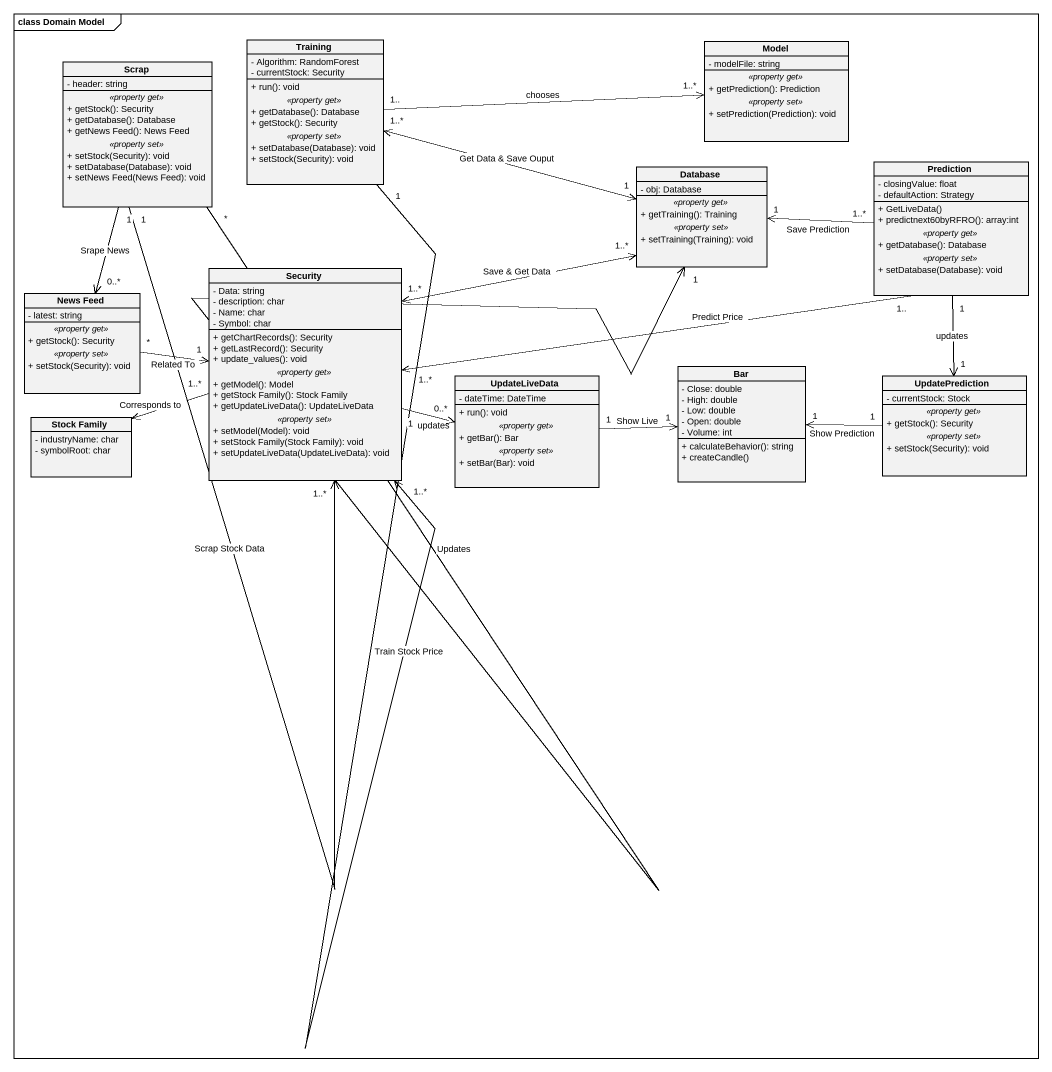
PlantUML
@startuml
mainframe class Domain Model
hide circle
hide empty members
skinparam classAttributeIconSize 0
class Training {
  - Algorithm: RandomForest
  - currentStock: Security
  --
  + run(): void
  .. <<property get>> ..
  + getDatabase(): Database
  + getStock(): Security
  .. <<property set>> ..
  + setDatabase(Database): void
  + setStock(Security): void
}
class Model {
  - modelFile: string
  .. <<property get>> ..
  + getPrediction(): Prediction
  .. <<property set>> ..
  + setPrediction(Prediction): void
}
class Scrap {
  - header: string
  .. <<property get>> ..
  + getStock(): Security
  + getDatabase(): Database
  + getNews Feed(): News Feed
  .. <<property set>> ..
  + setStock(Security): void
  + setDatabase(Database): void
  + setNews Feed(News Feed): void
}
class Prediction {
  - closingValue: float
  - defaultAction: Strategy
  --
  + GetLiveData()
  + predictnext60byRFRO(): array:int
  .. <<property get>> ..
  + getDatabase(): Database
  .. <<property set>> ..
  + setDatabase(Database): void
}
class "Database" as Database_ {
  - obj: Database
  .. <<property get>> ..
  + getTraining(): Training
  .. <<property set>> ..
  + setTraining(Training): void
}
class Security {
  - Data: string
  - description: char
  - Name: char
  - Symbol: char
  --
  + getChartRecords(): Security
  + getLastRecord(): Security
  + update_values(): void
  .. <<property get>> ..
  + getModel(): Model
  + getStock Family(): Stock Family
  + getUpdateLiveData(): UpdateLiveData
  .. <<property set>> ..
  + setModel(Model): void
  + setStock Family(Stock Family): void
  + setUpdateLiveData(UpdateLiveData): void
}
class "News Feed" as News_Feed {
  - latest: string
  .. <<property get>> ..
  + getStock(): Security
  .. <<property set>> ..
  + setStock(Security): void
}
class UpdateLiveData {
  - dateTime: DateTime
  --
  + run(): void
  .. <<property get>> ..
  + getBar(): Bar
  .. <<property set>> ..
  + setBar(Bar): void
}
class Bar {
  - Close: double
  - High: double
  - Low: double
  - Open: double
  - Volume: int
  + calculateBehavior(): string
  + createCandle()
}
class UpdatePrediction {
  - currentStock: Stock
  .. <<property get>> ..
  + getStock(): Security
  .. <<property set>> ..
  + setStock(Security): void
}
class "Stock Family" as Stock_Family {
  - industryName: char
  - symbolRoot: char
}
Training "1.." -right-> "1..*" Model : chooses
Training "1" --> "1..*" Security : Train Stock Price
Scrap "*" -right-> "1" Database_ : Updates
Scrap "1" --> "1..*" Security : Scrap Stock Data
Scrap "1" --> "0..*" News_Feed : Srape News
Prediction "1..*" -left-> "1" Database_ : Save Prediction
Prediction "1.." -left-> "1..*" Security : Predict Price
Prediction "1" --> "1" UpdatePrediction : updates
Database_ "1" <-left-> "1..*" Training : Get Data & Save Ouput
Security "1..*" <-right-> "1..*" Database_ : Save & Get Data
Security "1..*" -left-> Stock_Family : Corresponds to
News_Feed "*" -right-> "1" Security : Related To
UpdateLiveData "0..*" <-left- "1" Security : updates
Bar "1" <-left- "1" UpdateLiveData : Show Live
UpdatePrediction "1" -left-> "1" Bar : Show Prediction
@enduml
